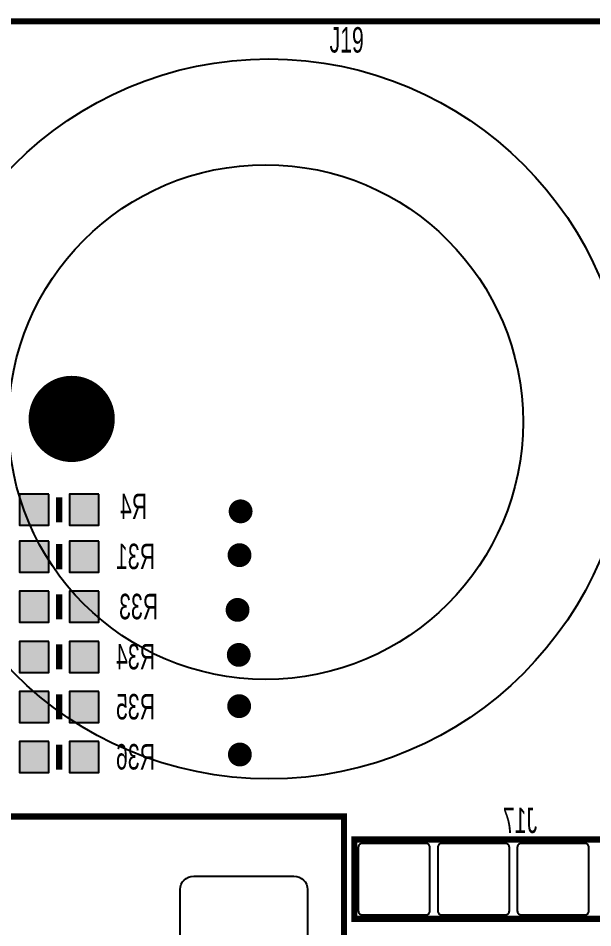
# Model space of a CAD drawing. Header units: inches. Extents: x -3.33 to 3.32, y -1.57 to 1.57.
# Drawn here: x 0.009 to 0.732, y 0.41 to 1.554 of the extents above; entities that cross this region are included whole.
import ezdxf

# ---------------------------------------------------------------- set-up
doc = ezdxf.new("R2010")
doc.units = ezdxf.units.IN
doc.layers.get('0').update_dxf_attribs({"linetype": 'CONTINUOUS'})

# ---------------------------------------------------------------- blocks, each defined once
blk = doc.blocks.new('RPAD')
blk.add_trace([(-0.5, -0.5), (-0.5, 0.5), (0.5, -0.5), (0.5, 0.5)])
blk = doc.blocks.new('EPAD')
at = {"const_width": 0.5}
blk.add_lwpolyline([(-0.25, 0, 1), (0.25, 0, 1)], format="xyb", close=True, dxfattribs=at)

msp = doc.modelspace()

# ---------------------------------------------------------------- linework, layer by layer
at = {"const_width": 0.007874}
for points in [[(-3.329429, -1.564587), (3.31624, -1.564587), (3.31624, 1.549587), (-3.329429, 1.549587), (-3.329429, -1.564587)], [(-3.329429, -1.564587), (3.31624, -1.564587), (3.31624, 1.549587), (-3.329429, 1.549587), (-3.329429, -1.564587)], [(-3.329429, -1.564587), (3.31624, -1.564587), (3.31624, 1.549587), (-3.329429, 1.549587), (-3.329429, -1.564587)], [(0.060335, 0.951161), (0.060335, 0.919665)], [(0.060335, 0.951161), (0.060335, 0.919665)], [(0.060335, 0.951161), (0.060335, 0.919665)], [(0.060335, 0.892106), (0.060335, 0.86061)], [(0.060335, 0.892106), (0.060335, 0.86061)], [(0.060335, 0.892106), (0.060335, 0.86061)], [(0.060335, 0.829114), (0.060335, 0.797618)], [(0.060335, 0.829114), (0.060335, 0.797618)], [(0.060335, 0.829114), (0.060335, 0.797618)], [(0.060335, 0.766122), (0.060335, 0.734626)], [(0.060335, 0.766122), (0.060335, 0.734626)], [(0.060335, 0.766122), (0.060335, 0.734626)], [(0.060335, 0.70313), (0.060335, 0.671634)], [(0.060335, 0.70313), (0.060335, 0.671634)], [(0.060335, 0.70313), (0.060335, 0.671634)], [(0.060335, 0.640138), (0.060335, 0.608642)], [(0.060335, 0.640138), (0.060335, 0.608642)], [(0.060335, 0.640138), (0.060335, 0.608642)], [(-0.652264, -1.513406), (0.418602, -1.513406), (0.418602, 0.549587), (-0.652264, 0.549587), (-0.652264, -1.513406)], [(-0.652264, -1.513406), (0.418602, -1.513406), (0.418602, 0.549587), (-0.652264, 0.549587), (-0.652264, -1.513406)], [(-0.652264, -1.513406), (0.418602, -1.513406), (0.418602, 0.549587), (-0.652264, 0.549587), (-0.652264, -1.513406)], [(0.431594, 0.420846), (0.831594, 0.420846), (0.831594, 0.520846), (0.431594, 0.520846), (0.431594, 0.420846)], [(0.431594, 0.420846), (0.831594, 0.420846), (0.831594, 0.520846), (0.431594, 0.520846), (0.431594, 0.420846)], [(0.431594, 0.420846), (0.831594, 0.420846), (0.831594, 0.520846), (0.431594, 0.520846), (0.431594, 0.420846)]]:
    msp.add_lwpolyline(points, dxfattribs=at)
for points in [[(0.047339, 0.954913), (0.010339, 0.954913), (0.010339, 0.915913), (0.047339, 0.915913), (0.047339, 0.954913)], [(0.110331, 0.954913), (0.073331, 0.954913), (0.073331, 0.915913), (0.110331, 0.915913), (0.110331, 0.954913)], [(0.047339, 0.895858), (0.010339, 0.895858), (0.010339, 0.856858), (0.047339, 0.856858), (0.047339, 0.895858)], [(0.110331, 0.895858), (0.073331, 0.895858), (0.073331, 0.856858), (0.110331, 0.856858), (0.110331, 0.895858)], [(0.047339, 0.832866), (0.010339, 0.832866), (0.010339, 0.793866), (0.047339, 0.793866), (0.047339, 0.832866)], [(0.110331, 0.832866), (0.073331, 0.832866), (0.073331, 0.793866), (0.110331, 0.793866), (0.110331, 0.832866)], [(0.047339, 0.769874), (0.010339, 0.769874), (0.010339, 0.730874), (0.047339, 0.730874), (0.047339, 0.769874)], [(0.110331, 0.769874), (0.073331, 0.769874), (0.073331, 0.730874), (0.110331, 0.730874), (0.110331, 0.769874)], [(0.047339, 0.706882), (0.010339, 0.706882), (0.010339, 0.667882), (0.047339, 0.667882), (0.047339, 0.706882)], [(0.110331, 0.706882), (0.073331, 0.706882), (0.073331, 0.667882), (0.110331, 0.667882), (0.110331, 0.706882)], [(0.047339, 0.64389), (0.010339, 0.64389), (0.010339, 0.60489), (0.047339, 0.60489), (0.047339, 0.64389)], [(0.110331, 0.64389), (0.073331, 0.64389), (0.073331, 0.60489), (0.110331, 0.60489), (0.110331, 0.64389)], [(0.521594, 0.515846), (0.441594, 0.515846), (0.440572, 0.515747), (0.439627, 0.515461), (0.438776, 0.515006), (0.43804, 0.514401), (0.437435, 0.513664), (0.43698, 0.512814), (0.436694, 0.511869), (0.436594, 0.510846), (0.436594, 0.430846), (0.436694, 0.429824), (0.43698, 0.428879), (0.437435, 0.428029), (0.43804, 0.427292), (0.438776, 0.426687), (0.439627, 0.426232), (0.440572, 0.425946), (0.441594, 0.425846), (0.521594, 0.425846), (0.522617, 0.425946), (0.523562, 0.426232), (0.524413, 0.426687), (0.525149, 0.427292), (0.525754, 0.428029), (0.526209, 0.428879), (0.526495, 0.429824), (0.526594, 0.430846), (0.526594, 0.510846), (0.526495, 0.511869), (0.526209, 0.512814), (0.525754, 0.513664), (0.525149, 0.514401), (0.524413, 0.515006), (0.523562, 0.515461), (0.522617, 0.515747), (0.521594, 0.515846)], [(0.621594, 0.515846), (0.541594, 0.515846), (0.540572, 0.515747), (0.539627, 0.515461), (0.538776, 0.515006), (0.53804, 0.514401), (0.537435, 0.513664), (0.53698, 0.512814), (0.536694, 0.511869), (0.536594, 0.510846), (0.536594, 0.430846), (0.536694, 0.429824), (0.53698, 0.428879), (0.537435, 0.428029), (0.53804, 0.427292), (0.538776, 0.426687), (0.539627, 0.426232), (0.540572, 0.425946), (0.541594, 0.425846), (0.621594, 0.425846), (0.622617, 0.425946), (0.623562, 0.426232), (0.624413, 0.426687), (0.625149, 0.427292), (0.625754, 0.428029), (0.626209, 0.428879), (0.626495, 0.429824), (0.626594, 0.430846), (0.626594, 0.510846), (0.626495, 0.511869), (0.626209, 0.512814), (0.625754, 0.513664), (0.625149, 0.514401), (0.624413, 0.515006), (0.623562, 0.515461), (0.622617, 0.515747), (0.621594, 0.515846)], [(0.721594, 0.515846), (0.641594, 0.515846), (0.640572, 0.515747), (0.639627, 0.515461), (0.638776, 0.515006), (0.63804, 0.514401), (0.637435, 0.513664), (0.63698, 0.512814), (0.636694, 0.511869), (0.636594, 0.510846), (0.636594, 0.430846), (0.636694, 0.429824), (0.63698, 0.428879), (0.637435, 0.428029), (0.63804, 0.427292), (0.638776, 0.426687), (0.639627, 0.426232), (0.640572, 0.425946), (0.641594, 0.425846), (0.721594, 0.425846), (0.722617, 0.425946), (0.723562, 0.426232), (0.724413, 0.426687), (0.725149, 0.427292), (0.725754, 0.428029), (0.726209, 0.428879), (0.726495, 0.429824), (0.726594, 0.430846), (0.726594, 0.510846), (0.726495, 0.511869), (0.726209, 0.512814), (0.725754, 0.513664), (0.725149, 0.514401), (0.724413, 0.515006), (0.723562, 0.515461), (0.722617, 0.515747), (0.721594, 0.515846)]]:
    msp.add_lwpolyline(points, close=True)
msp.add_lwpolyline([(0.212618, 0.381665), (0.212618, 0.457665), (0.212956, 0.461141), (0.21393, 0.464356), (0.215476, 0.467246), (0.217532, 0.469751), (0.220037, 0.471808), (0.222928, 0.473354), (0.226142, 0.474327), (0.229618, 0.474665), (0.355618, 0.474665), (0.359094, 0.474327), (0.362308, 0.473354), (0.365199, 0.471808), (0.367704, 0.469751), (0.369761, 0.467246), (0.371307, 0.464356), (0.37228, 0.461141), (0.372618, 0.457665), (0.372618, 0.381665)])
for centre, radius in [((0.324114, 1.049587), 0.452756), ((0.324114, 1.049587), 0.452756), ((0.324114, 1.049587), 0.452756), ((0.320177, 1.04565), 0.323616), ((0.320177, 1.04565), 0.323616), ((0.320177, 1.04565), 0.323616)]:
    msp.add_circle(centre, radius)

# ---------------------------------------------------------------- block references
for name, p, xscale, yscale in [('EPAD', (0.076083, 1.049587), 0.108425, 0.108425), ('RPAD', (0.028839, 0.935413), 0.037, 0.039), ('RPAD', (0.091831, 0.935413), 0.037, 0.039), ('EPAD', (0.288551, 0.933331), 0.03, 0.03), ('RPAD', (0.028839, 0.876358), 0.037, 0.039), ('RPAD', (0.091831, 0.876358), 0.037, 0.039), ('EPAD', (0.287192, 0.878267), 0.03, 0.03), ('RPAD', (0.028839, 0.813366), 0.037, 0.039), ('RPAD', (0.091831, 0.813366), 0.037, 0.039), ('EPAD', (0.284744, 0.809429), 0.03, 0.03), ('RPAD', (0.028839, 0.750374), 0.037, 0.039), ('RPAD', (0.091831, 0.750374), 0.037, 0.039), ('EPAD', (0.286217, 0.752844), 0.03, 0.03), ('RPAD', (0.028839, 0.687382), 0.037, 0.039), ('RPAD', (0.091831, 0.687382), 0.037, 0.039), ('EPAD', (0.286721, 0.688374), 0.03, 0.03), ('RPAD', (0.028839, 0.62439), 0.037, 0.039), ('RPAD', (0.091831, 0.62439), 0.037, 0.039), ('EPAD', (0.287635, 0.62756), 0.03, 0.03)]:
    msp.add_blockref(name, p, dxfattribs=dict(xscale=xscale, yscale=yscale))

# ---------------------------------------------------------------- texts
at = {"width": 0.625}
msp.add_text('J19', height=0.032, dxfattribs=at).set_placement((0.400413, 1.51028))
msp.add_text('J19', height=0.032, dxfattribs=at).set_placement((0.400413, 1.51028))
msp.add_text('J19', height=0.032, dxfattribs=at).set_placement((0.400413, 1.51028))
at = {"text_generation_flag": 2, "width": 0.625}
for s, p in [('R4', (0.170886, 0.923665)), ('R4', (0.170886, 0.923665)), ('R4', (0.170886, 0.923665)), ('R31', (0.180886, 0.860673)), ('R31', (0.180886, 0.860673)), ('R31', (0.180886, 0.860673)), ('R33', (0.184823, 0.797681)), ('R33', (0.184823, 0.797681)), ('R33', (0.184823, 0.797681)), ('R34', (0.180886, 0.734689)), ('R34', (0.180886, 0.734689)), ('R34', (0.180886, 0.734689)), ('R35', (0.180886, 0.671697)), ('R35', (0.180886, 0.671697)), ('R35', (0.180886, 0.671697)), ('R36', (0.180886, 0.608705)), ('R36', (0.180886, 0.608705)), ('R36', (0.180886, 0.608705)), ('J17', (0.661594, 0.528783)), ('J17', (0.661594, 0.528783)), ('J17', (0.661594, 0.528783))]:
    msp.add_text(s, height=0.032, dxfattribs=at).set_placement(p)

doc.saveas('drawing.dxf')
